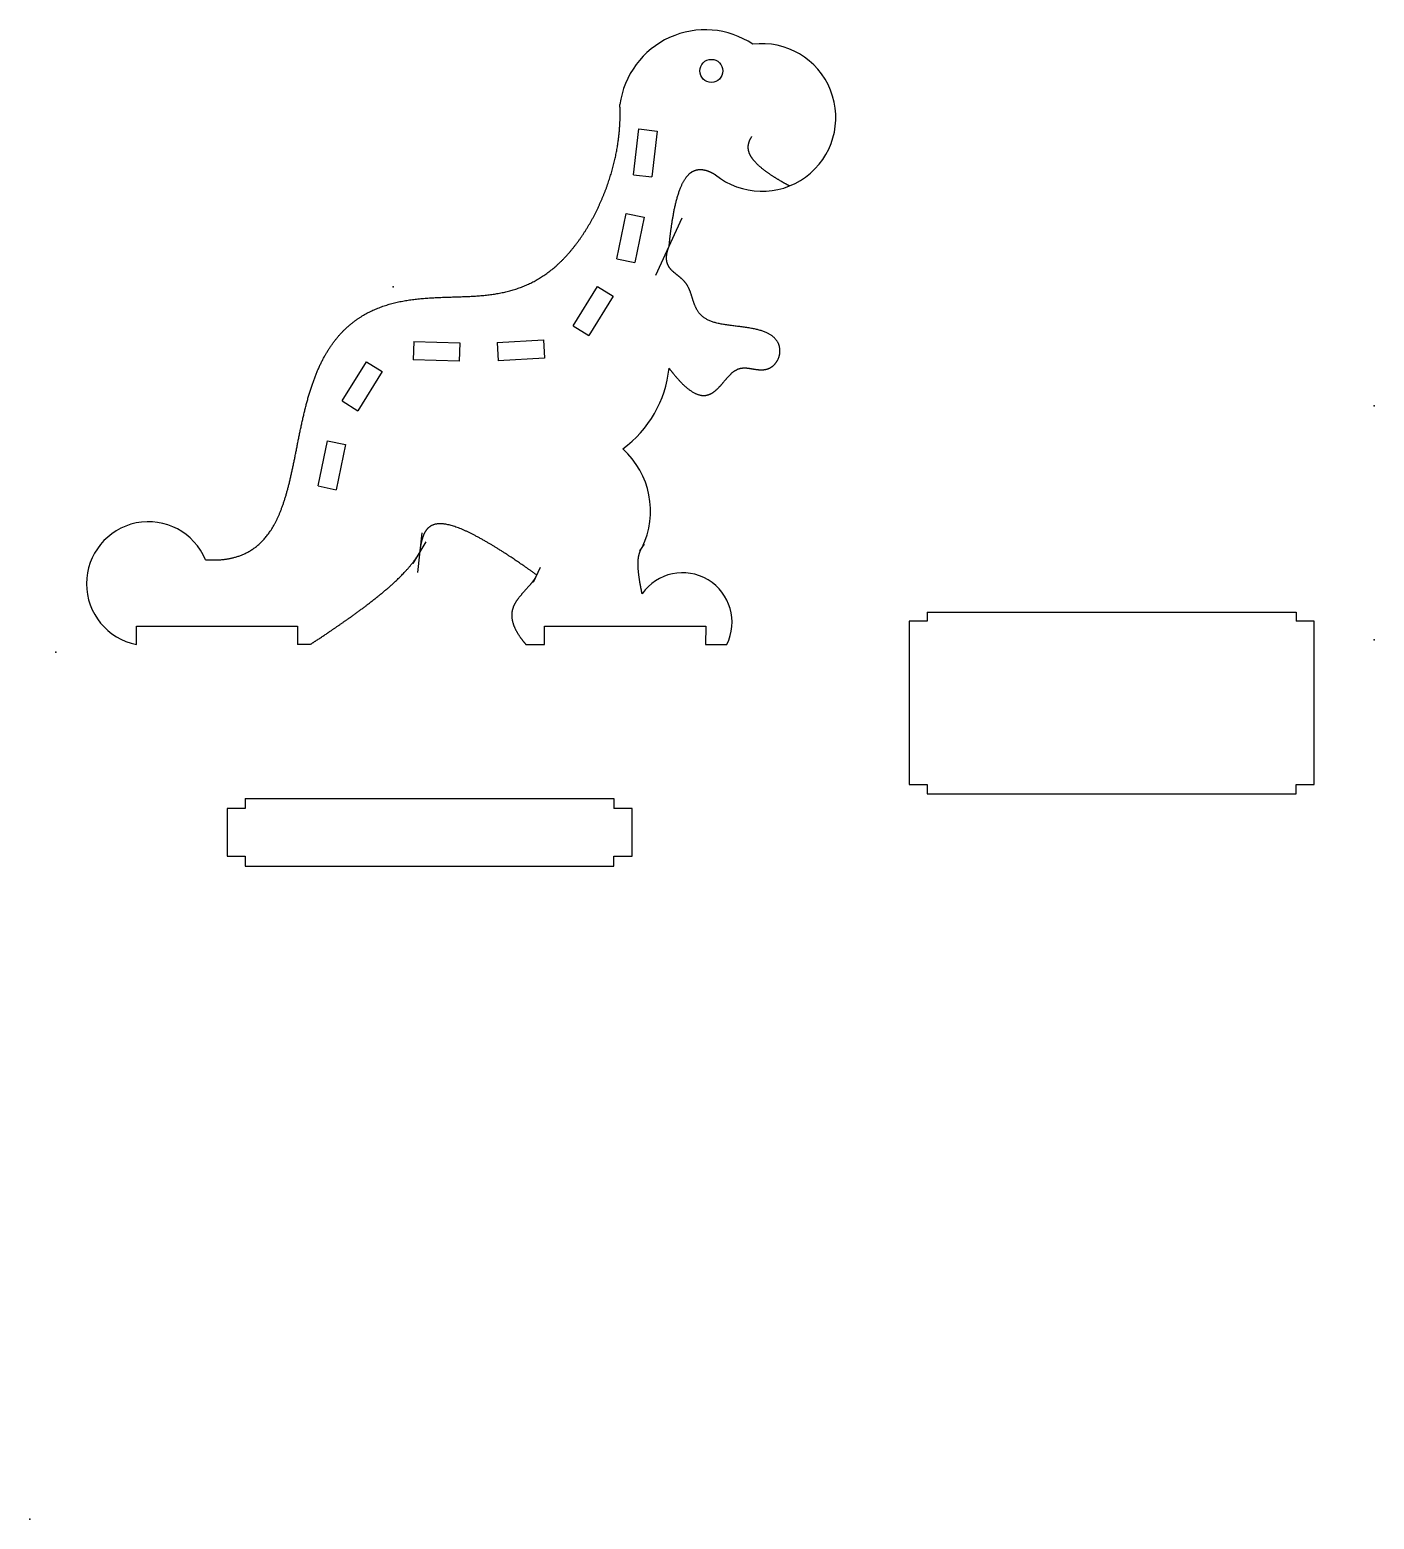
# Model space of a CAD drawing. Header units: millimetres. Extents: x 0 to 292, y 0 to 323.
import ezdxf

# ---------------------------------------------------------------- set-up
doc = ezdxf.new("R2010")
doc.units = ezdxf.units.MM
doc.header["$MEASUREMENT"] = 0
doc.layers.add('DINOSILLAFELIZ v13_Sketch1', color=7, linetype='Continuous')

msp = doc.modelspace()

# ---------------------------------------------------------------- linework, layer by layer
at = {"layer": 'DINOSILLAFELIZ v13_Sketch1'}
for p, q in [((130.96, 291.61), (132.13, 301.55)), ((132.13, 301.55), (136.1, 301.08)), ((136.1, 301.08), (134.93, 291.14)), ((130.96, 291.61), (134.93, 291.14)), ((127.34, 273.39), (129.37, 283.19)), ((129.37, 283.19), (133.29, 282.38)), ((133.29, 282.38), (131.26, 272.58)), ((135.86, 269.85), (141.58, 282.26)), ((127.34, 273.39), (131.26, 272.58)), ((117.9, 258.87), (123.16, 267.38)), ((126.57, 265.28), (121.3, 256.77)), ((123.16, 267.38), (126.57, 265.28)), ((117.9, 258.87), (121.3, 256.77)), ((83.3, 255.44), (83.18, 251.45)), ((83.3, 255.44), (93.3, 255.14)), ((101.43, 255.24), (111.43, 255.82)), ((101.43, 255.24), (101.66, 251.25)), ((111.43, 255.82), (111.66, 251.82)), ((93.3, 255.14), (93.18, 251.15)), ((67.78, 242.55), (73.04, 251.06)), ((76.45, 248.96), (71.18, 240.44)), ((73.04, 251.06), (76.45, 248.96)), ((93.18, 251.15), (83.18, 251.45)), ((111.66, 251.82), (101.66, 251.25)), ((67.78, 242.55), (71.18, 240.44)), ((62.54, 224.11), (64.58, 233.91)), ((64.58, 233.91), (68.49, 233.1)), ((68.49, 233.1), (66.46, 223.3)), ((62.54, 224.11), (66.46, 223.3)), ((85.07, 213.95), (84.09, 205.37)), ((83.18, 207.3), (85.97, 212.01)), ((132.38, 210.03), (133.34, 211.49)), ((110.75, 206.44), (109.21, 203.18)), ((190.79, 194.76), (190.79, 159.36)), ((194.74, 194.76), (190.79, 194.76)), ((194.74, 196.76), (274.74, 196.76)), ((194.74, 196.76), (194.74, 194.76)), ((274.74, 196.76), (274.74, 194.76)), ((278.69, 194.76), (274.74, 194.76)), ((278.69, 159.36), (278.69, 194.76)), ((23.12, 193.73), (58.12, 193.73)), ((23.12, 189.73), (23.12, 193.73)), ((58.12, 193.73), (58.12, 189.73)), ((111.65, 193.73), (146.65, 193.73)), ((111.65, 189.73), (111.65, 193.73)), ((146.65, 193.73), (146.63, 189.73)), ((60.85, 189.73), (58.12, 189.73)), ((107.65, 189.73), (111.65, 189.73)), ((107.65, 189.73), (111.65, 189.73)), ((146.63, 189.73), (151.22, 189.73)), ((190.79, 159.36), (194.74, 159.36)), ((194.74, 159.36), (194.74, 157.36)), ((274.74, 159.36), (278.69, 159.36)), ((274.74, 157.36), (274.74, 159.36)), ((46.75, 156.33), (126.75, 156.33)), ((46.75, 156.33), (46.75, 154.19)), ((126.75, 156.33), (126.75, 154.19)), ((194.74, 157.36), (274.74, 157.36)), ((42.8, 154.19), (42.8, 143.81)), ((46.75, 154.19), (42.8, 154.19)), ((130.7, 154.19), (126.75, 154.19)), ((130.7, 143.81), (130.7, 154.19)), ((42.8, 143.81), (46.75, 143.81)), ((46.75, 143.81), (46.75, 141.68)), ((126.75, 143.81), (130.7, 143.81)), ((126.75, 141.68), (126.75, 143.81)), ((46.75, 141.68), (126.75, 141.68))]:
    msp.add_line(p, q, dxfattribs=at)
msp.add_circle((147.88, 314.15), 2.5, dxfattribs=at)
for centre, radius, start, end in [((146.54, 304.4), 18.66, 56.3394, 172.4862), ((158.87, 304.04), 16.01, 230.7959, 97.125), ((113.76, 252.34), 25.1, 306.4494, 353.8326), ((116.57, 218.68), 18.11, 334.0744, 48.0544), ((25.75, 202.91), 13.44, 22.7824, 258.7171), ((141.64, 194.56), 10.73, 333.2227, 144.8658)]:
    msp.add_arc(centre, radius, start, end, dxfattribs=at)
for points in [[(38.14, 208.11), (39.21, 208.04), (41.28, 208.01), (44.13, 208.31), (47.43, 209.43), (50.76, 212.01), (53.33, 215.7), (55.24, 220.4), (56.67, 225.89), (57.84, 231.89), (59.03, 238.08), (60.49, 244.11), (62.44, 249.67), (65.04, 254.5), (68.32, 258.42), (72.24, 261.37), (76.68, 263.35), (81.49, 264.49), (86.5, 264.97), (91.57, 265.1), (96.58, 265.22), (101.42, 265.68), (106, 266.77), (110.26, 268.7), (114.13, 271.5), (117.58, 275.05), (120.57, 279.2), (123.08, 283.72), (125.1, 288.4), (126.62, 293.12), (127.63, 297.8), (128.04, 301.46), (128.12, 304.17), (128.08, 305.95), (128.03, 306.84)], [(164.84, 289.18), (164.41, 289.41), (163.58, 289.86), (162.4, 290.54), (160.95, 291.44), (159.37, 292.55), (158.04, 293.65), (157, 294.73), (156.27, 295.8), (155.88, 296.85), (155.82, 297.89), (156.02, 298.71), (156.31, 299.31), (156.55, 299.71), (156.69, 299.91)], [(138.72, 276.06), (138.79, 276.82), (138.94, 278.31), (139.2, 280.44), (139.61, 283.07), (140.22, 285.96), (140.97, 288.41), (141.85, 290.38), (142.89, 291.8), (144.1, 292.64), (145.48, 292.89), (146.71, 292.65), (147.7, 292.23), (148.39, 291.85), (148.74, 291.63)], [(138.72, 249.64), (139.17, 249.04), (140.05, 247.92), (141.31, 246.47), (142.87, 245), (144.63, 243.92), (146.21, 243.57), (147.61, 243.89), (148.87, 244.76), (150.02, 246), (151.1, 247.36), (152.18, 248.58), (153.31, 249.43), (154.52, 249.8), (155.84, 249.72), (157.26, 249.42), (158.72, 249.21), (160.16, 249.38), (161.45, 250.12), (162.42, 251.41), (162.91, 253.04), (162.74, 254.74), (161.83, 256.24), (160.18, 257.36), (157.94, 258.1), (155.32, 258.54), (152.59, 258.84), (150, 259.17), (147.78, 259.71), (146.08, 260.59), (144.93, 261.82), (144.22, 263.32), (143.74, 264.94), (143.27, 266.48), (142.63, 267.81), (141.74, 268.86), (140.68, 269.71), (139.62, 270.5), (138.75, 271.37), (138.22, 272.41), (138.07, 273.62), (138.21, 274.62), (138.43, 275.35), (138.62, 275.83), (138.72, 276.06)], [(109.98, 204.81), (108.93, 205.57), (106.87, 207.02), (103.93, 209.03), (100.31, 211.35), (96.3, 213.62), (92.85, 215.19), (90.03, 216.01), (87.87, 216.02), (86.37, 215.23), (85.43, 213.78), (84.98, 212.25), (84.75, 210.99), (84.63, 210.11), (84.58, 209.66)], [(132.86, 200.74), (132.76, 201.21), (132.56, 202.14), (132.31, 203.5), (132.04, 205.28), (131.9, 207.37), (132.04, 208.89), (132.36, 209.89), (132.67, 210.48), (132.86, 210.76)], [(60.85, 189.73), (62.06, 190.52), (64.45, 192.09), (67.93, 194.46), (72.39, 197.63), (77.49, 201.6), (80.94, 204.8), (83, 207.22), (84.1, 208.85), (84.58, 209.66)], [(109.98, 204.81), (109.85, 204.54), (109.56, 203.99), (109.02, 203.19), (108.14, 202.15), (106.92, 200.86), (105.78, 199.55), (104.92, 198.17), (104.48, 196.7), (104.54, 195.11), (105.08, 193.43), (105.88, 192), (106.69, 190.88), (107.32, 190.11), (107.65, 189.73)]]:
    msp.add_open_spline(points, degree=5, dxfattribs=at)
for p in [(78.81, 267.33), (291.7, 241.47), (291.7, 190.74), (5.64, 188.03), (5.64, 188.03), (0, 0)]:
    msp.add_point(p, dxfattribs=at)

doc.saveas('drawing.dxf')
